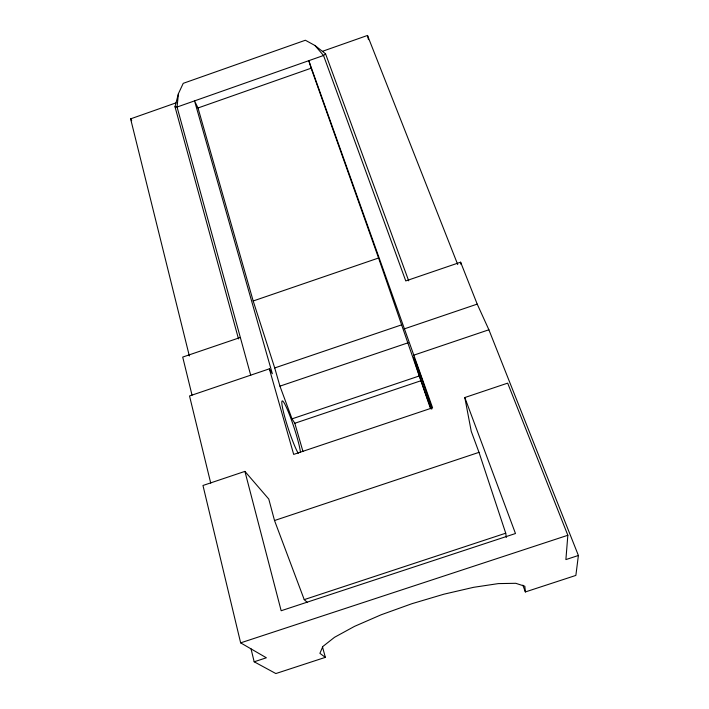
<?xml version="1.0" encoding="UTF-8"?>
<svg xmlns="http://www.w3.org/2000/svg" width="709" height="709" viewBox="0 0 709 709"><rect width="100%" height="100%" fill="white"/><g stroke="black" fill="none" stroke-linecap="round" stroke-linejoin="round"><path stroke-width="1.06" d="M506.315 537.457L505.73 533.203L479 452.351L471.246 431.356L464.812 397.536L507.679 383.135L567.838 535.268L565.888 559.587L578.393 555.484L488.891 329.774L477.21 304.117L460.62 262.197L405.761 280.932L323.534 55.497L314.964 45.5L305.366 40.245L183.232 83.334L178.438 93.615L174.999 106.775L238.508 338.92M178.438 93.615L177.055 107.041L250.729 375.3M578.393 555.484L575.868 575.416L525.351 591.944L522.852 585.138M314.964 45.5L325.555 53.795L323.534 55.497L177.055 107.041L174.999 106.775M189.356 355.998L130.607 118.855L175.929 102.894M322.63 51.252L367.51 35.45L457.73 264.554M269.349 368.831L272.336 373.714L194.541 100.891L197.997 107.981L311.145 68.206L308.805 60.682L432.57 407.79L293.677 454.407L269.349 368.831L189.525 395.968L210.733 483.139M302.982 451.536L294.811 423.264L292.028 418.851L279.94 386.148L274.72 367.944L253.184 300.979L378.571 258.005L430.54 408.703M240.342 337.466L182.709 357.079L192.042 395.197M274.72 367.944L401.746 324.811M404.157 328.923L477.21 304.117M279.94 386.148L408.136 342.775M413.861 355.147L488.891 329.774M292.028 418.851L419.276 375.965M294.811 423.264L420.659 380.839M307.387 602.508L304.232 599.628L274.516 520.521L268.773 499.056L244.915 471.388L202.969 485.479L240.643 642.859L266.371 657.784L254.177 661.789L251.039 648.877M274.516 520.521L479 452.351M304.232 599.628L505.73 533.203M240.643 642.859L567.838 535.268M322.444 646.741L325.351 657.358L275.854 673.55L254.177 661.789M325.351 657.358L319.901 653.326L322.843 646.502L334.542 637.285L354.465 626.393L381.087 614.809L411.938 603.696L443.878 594.204L473.647 587.309L498.312 583.604L515.762 583.303L524.846 586.246L525.351 591.944M130.607 118.855L131.706 120.716M464.812 397.536L515.478 533.523L281.163 610.741L244.915 471.388M325.555 53.795L408.703 280.853M311.145 68.206L378.571 258.005M197.997 107.981L253.184 300.979M367.51 35.45L368.458 39.651M460.62 262.197L460.939 264.289M298.276 453.335A28.608 2.907 71.8 0 1 283.547 412.319A28.608 2.907 71.8 0 1 287.686 410.281A28.608 2.907 71.8 0 1 300.448 452.262M431.205 408.863A28.732 0.665 71 0 1 416.617 367.289A28.732 0.665 71 0 1 417.814 367.563A28.732 0.665 71 0 1 431.834 409.004"/></g></svg>
